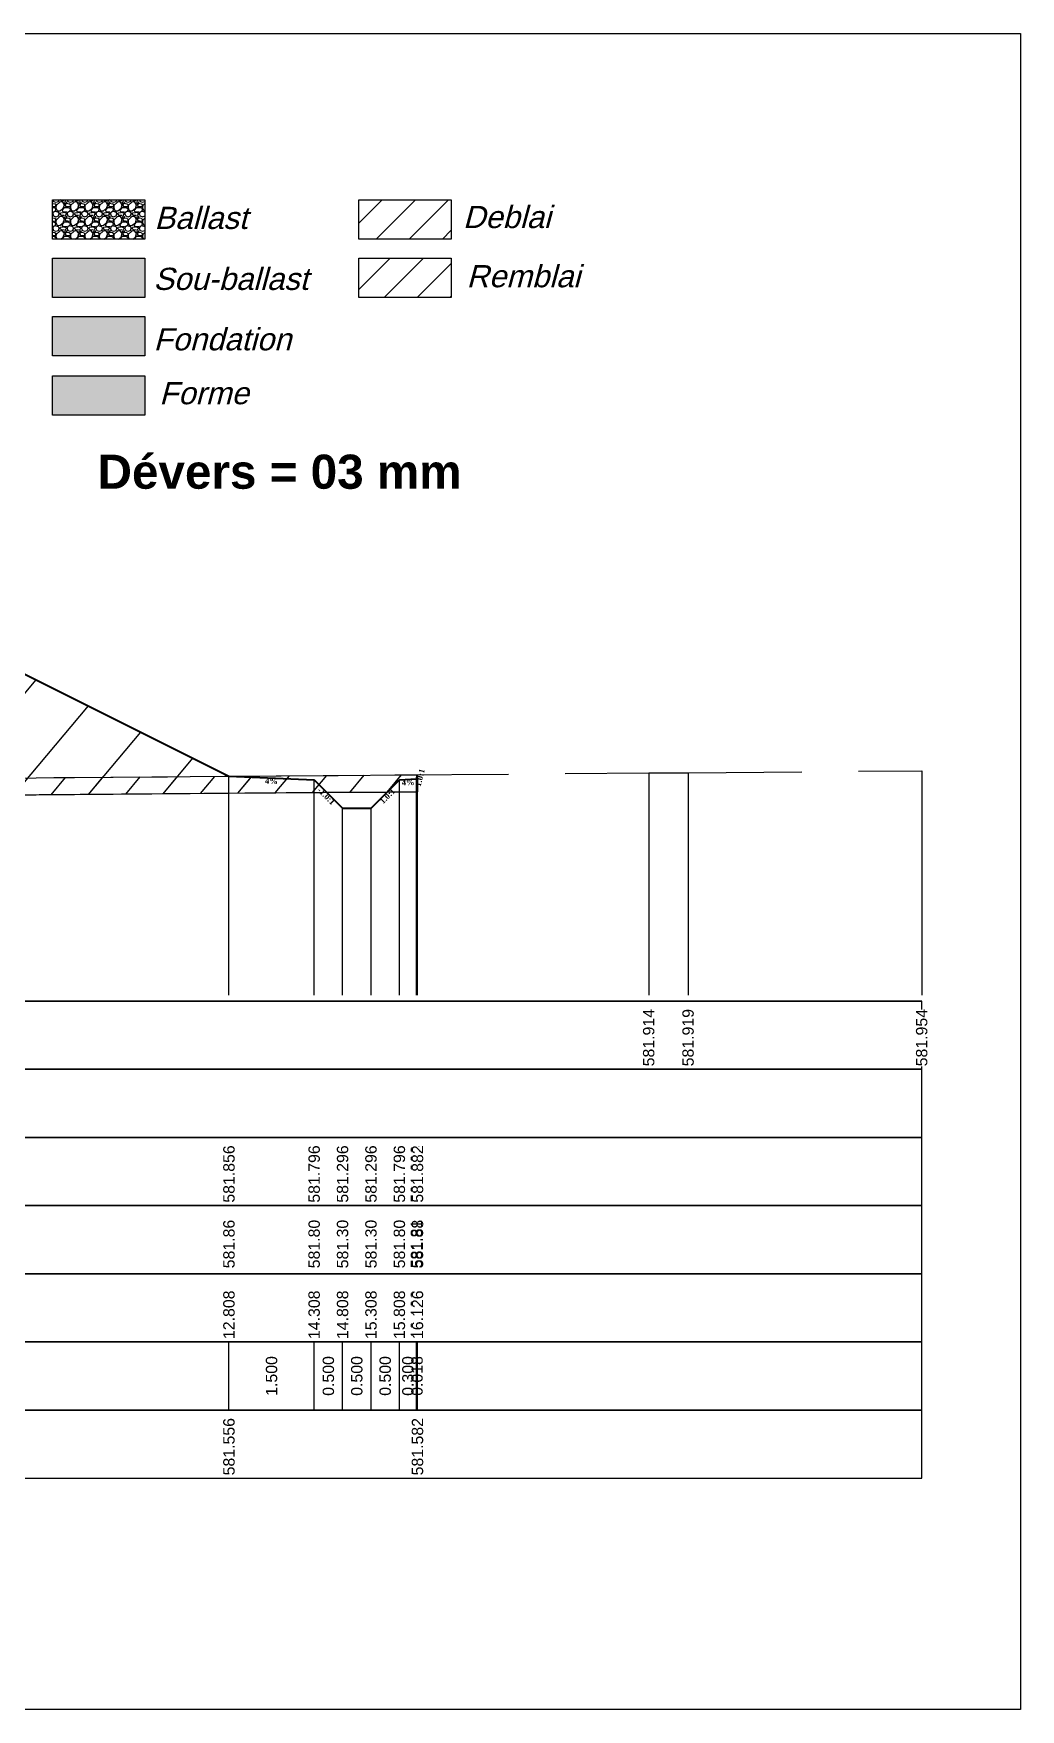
# Model space of a CAD drawing. Header units: millimetres. Extents: x 2762 to 3076, y 916 to 3305.
# Drawn here: x 2831.42 to 2848.79, y 928.21 to 957.71 of the extents above; entities that cross this region are included whole.
import ezdxf

# ---------------------------------------------------------------- set-up
doc = ezdxf.new("R2010")
doc.units = ezdxf.units.MM
doc.header["$LTSCALE"] = 2
doc.linetypes.add('CACHE', pattern=[9.525, 6.35, -3.175])
doc.linetypes.add('DASHED', pattern=[0.75, 0.5, -0.25])
for name, color, linetype in [('C-ANNO-TABL-TEXT', 150, 'Continuous'), ('C-ROAD-CORR', 5, 'Continuous'), ('C-ROAD-SCTN', 7, 'Continuous')]:
    doc.layers.add(name, color=color, linetype=linetype)
doc.styles.add('ARIAL', font='arial.ttf')
doc.styles.add('C3D_Etiquette', font='romans.shx')
doc.styles.add('C3D_Profil_Travers', font='romans.shx')
doc.styles.get("Standard").update_dxf_attribs({"font": 'arial.ttf'})

msp = doc.modelspace()

# ---------------------------------------------------------------- hatches: boundary and pattern name
h = msp.add_hatch(color=11)
h.dxf.hatch_style = 1
h.paths.add_polyline_path([(2833.381, 953.759), (2831.755, 953.759), (2831.755, 953.067), (2833.381, 953.067)])
h = msp.add_hatch(color=30)
h.dxf.hatch_style = 1
h.paths.add_polyline_path([(2833.381, 952.732), (2831.755, 952.732), (2831.755, 952.04), (2833.381, 952.04)])
h = msp.add_hatch(color=83)
h.dxf.hatch_style = 1
h.paths.add_polyline_path([(2833.381, 951.686), (2831.755, 951.686), (2831.755, 950.994), (2833.381, 950.994)])
at = {"linetype": 'Continuous', "lineweight": -3}
h = msp.add_hatch(dxfattribs=at)
h.set_pattern_fill('_U', color=3, angle=50, style=0, pattern_type=0)
h.set_pattern_definition([(50, (2837.6441, 944.3617), (-0.766044, 0.642788), [])])
h.paths.add_polyline_path([(2837.644, 944.362), (2837.862, 944.58), (2838.162, 944.592), (2838.181, 944.666), (2838.181, 944.366)])
h.paths.add_polyline_path([(2806.207, 944.162), (2806.456, 944.41), (2807.956, 944.47), (2816.158, 948.572), (2824.155, 948.891), (2826.551, 948.796), (2834.862, 944.64), (2836.362, 944.58), (2836.589, 944.354), (2825.781, 944.269), (2822.072, 944.24), (2822.055, 944.24), (2821.914, 944.239), (2821.903, 944.239), (2812.165, 944.191)])
h.paths.add_polyline_path([(2804.648, 944.154), (2804.648, 944.454), (2804.656, 944.422), (2804.956, 944.41), (2805.209, 944.157)])
h = msp.add_hatch(dxfattribs=at)
h.set_pattern_fill('_U', color=150, scale=0.5, angle=50, style=0, pattern_type=0)
h.set_pattern_definition([(50, (2837.64407, 944.36175), (-0.383022, 0.321394), [])])
h.paths.add_polyline_path([(2837.644, 944.362), (2837.862, 944.58), (2838.162, 944.592), (2838.181, 944.666), (2838.181, 944.366)])
h.paths.add_polyline_path([(2834.862, 944.64), (2838.181, 944.666), (2838.162, 944.592), (2837.862, 944.58), (2837.644, 944.362), (2836.589, 944.354), (2836.362, 944.58)])
h.paths.add_polyline_path([(2806.207, 944.162), (2806.456, 944.41), (2807.956, 944.47), (2812.165, 944.491), (2821.903, 944.539), (2822.055, 944.54), (2822.072, 944.54), (2825.781, 944.569), (2834.862, 944.64), (2836.362, 944.58), (2836.589, 944.354), (2825.781, 944.269), (2822.072, 944.24), (2822.055, 944.24), (2821.914, 944.239), (2821.903, 944.239), (2812.165, 944.191)])
h.paths.add_polyline_path([(2804.648, 944.454), (2807.956, 944.47), (2806.456, 944.41), (2806.207, 944.162), (2805.209, 944.157), (2804.956, 944.41), (2804.656, 944.422)])
h.paths.add_polyline_path([(2804.648, 944.154), (2804.648, 944.454), (2804.656, 944.422), (2804.956, 944.41), (2805.209, 944.157)])

# ---------------------------------------------------------------- linework, layer by layer
for p, q in [((2831.755, 954.787), (2833.381, 954.787)), ((2831.755, 954.095), (2831.755, 954.787)), ((2833.381, 954.787), (2833.381, 954.095)), ((2837.148, 954.787), (2838.774, 954.787)), ((2837.148, 954.095), (2837.148, 954.787)), ((2838.774, 954.787), (2838.774, 954.095)), ((2833.381, 954.095), (2831.755, 954.095)), ((2838.774, 954.095), (2837.148, 954.095)), ((2831.755, 953.759), (2833.381, 953.759)), ((2831.755, 953.067), (2831.755, 953.759)), ((2833.381, 953.759), (2833.381, 953.067)), ((2837.148, 953.759), (2838.774, 953.759)), ((2837.148, 953.067), (2837.148, 953.759)), ((2838.774, 953.759), (2838.774, 953.067)), ((2833.381, 953.067), (2831.755, 953.067)), ((2838.774, 953.067), (2837.148, 953.067)), ((2831.755, 952.732), (2833.381, 952.732)), ((2831.755, 952.04), (2831.755, 952.732)), ((2833.381, 952.732), (2833.381, 952.04)), ((2833.381, 952.04), (2831.755, 952.04)), ((2831.755, 951.686), (2833.381, 951.686)), ((2831.755, 950.994), (2831.755, 951.686)), ((2833.381, 951.686), (2833.381, 950.994)), ((2833.381, 950.994), (2831.755, 950.994))]:
    msp.add_line(p, q)
at = {"linetype": 'Continuous'}
for p, q in [((2831.758, 954.741), (2831.755, 954.742)), ((2831.755, 954.738), (2831.758, 954.74)), ((2831.795, 954.712), (2831.755, 954.718)), ((2831.755, 954.673), (2831.805, 954.666)), ((2831.755, 954.652), (2831.781, 954.652)), ((2831.761, 954.787), (2831.774, 954.756)), ((2831.773, 954.756), (2831.816, 954.743)), ((2831.78, 954.654), (2831.814, 954.631)), ((2831.818, 954.696), (2831.797, 954.714)), ((2831.804, 954.657), (2831.817, 954.68)), ((2831.814, 954.629), (2831.804, 954.593)), ((2831.816, 954.743), (2831.86, 954.756)), ((2831.819, 954.697), (2831.817, 954.644)), ((2831.817, 954.68), (2831.817, 954.695)), ((2831.817, 954.644), (2831.837, 954.596)), ((2831.884, 954.744), (2831.825, 954.69)), ((2831.86, 954.756), (2831.871, 954.787)), ((2831.937, 954.743), (2831.876, 954.749)), ((2831.89, 954.593), (2831.946, 954.637)), ((2831.917, 954.761), (2831.893, 954.787)), ((2831.96, 954.767), (2831.902, 954.762)), ((2831.924, 954.601), (2831.969, 954.652)), ((2831.964, 954.699), (2831.936, 954.745)), ((2831.946, 954.636), (2831.966, 954.7)), ((2831.963, 954.743), (2831.973, 954.718)), ((2831.982, 954.751), (2831.964, 954.744)), ((2831.969, 954.652), (2832.035, 954.652)), ((2831.974, 954.718), (2832.012, 954.74)), ((2831.999, 954.72), (2831.974, 954.695)), ((2831.974, 954.695), (2831.994, 954.664)), ((2831.994, 954.787), (2831.976, 954.767)), ((2832.012, 954.741), (2831.981, 954.751)), ((2831.995, 954.674), (2832.059, 954.666)), ((2832.049, 954.712), (2831.999, 954.719)), ((2832.015, 954.787), (2832.028, 954.756)), ((2832.027, 954.756), (2832.07, 954.743)), ((2832.034, 954.654), (2832.068, 954.631)), ((2832.072, 954.696), (2832.051, 954.714)), ((2832.058, 954.657), (2832.071, 954.68)), ((2832.068, 954.629), (2832.058, 954.593)), ((2832.07, 954.743), (2832.114, 954.756)), ((2832.073, 954.697), (2832.071, 954.644)), ((2832.071, 954.68), (2832.071, 954.695)), ((2832.071, 954.644), (2832.091, 954.596)), ((2832.138, 954.744), (2832.079, 954.69)), ((2832.114, 954.756), (2832.125, 954.787)), ((2832.191, 954.743), (2832.13, 954.749)), ((2832.144, 954.593), (2832.2, 954.637)), ((2832.171, 954.761), (2832.147, 954.787)), ((2832.214, 954.767), (2832.156, 954.762)), ((2832.178, 954.601), (2832.223, 954.652)), ((2832.218, 954.699), (2832.19, 954.745)), ((2832.2, 954.636), (2832.22, 954.7)), ((2832.217, 954.743), (2832.227, 954.718)), ((2832.236, 954.751), (2832.218, 954.744)), ((2832.223, 954.652), (2832.289, 954.652)), ((2832.228, 954.718), (2832.266, 954.74)), ((2832.253, 954.72), (2832.228, 954.695)), ((2832.228, 954.695), (2832.248, 954.664)), ((2832.248, 954.787), (2832.23, 954.767)), ((2832.266, 954.741), (2832.235, 954.751)), ((2832.249, 954.674), (2832.313, 954.666)), ((2832.303, 954.712), (2832.253, 954.719)), ((2832.269, 954.787), (2832.282, 954.756)), ((2832.281, 954.756), (2832.324, 954.743)), ((2832.288, 954.654), (2832.322, 954.631)), ((2832.326, 954.696), (2832.305, 954.714)), ((2832.312, 954.657), (2832.325, 954.68)), ((2832.322, 954.629), (2832.312, 954.593)), ((2832.324, 954.743), (2832.368, 954.756)), ((2832.327, 954.697), (2832.325, 954.644)), ((2832.325, 954.68), (2832.325, 954.695)), ((2832.325, 954.644), (2832.345, 954.596)), ((2832.392, 954.744), (2832.333, 954.69)), ((2832.368, 954.756), (2832.379, 954.787)), ((2832.445, 954.743), (2832.384, 954.749)), ((2832.398, 954.593), (2832.454, 954.637)), ((2832.425, 954.761), (2832.401, 954.787)), ((2832.468, 954.767), (2832.41, 954.762)), ((2832.432, 954.601), (2832.477, 954.652)), ((2832.472, 954.699), (2832.444, 954.745)), ((2832.454, 954.636), (2832.474, 954.7)), ((2832.471, 954.743), (2832.481, 954.718)), ((2832.49, 954.751), (2832.472, 954.744)), ((2832.477, 954.652), (2832.543, 954.652)), ((2832.482, 954.718), (2832.52, 954.74)), ((2832.507, 954.72), (2832.482, 954.695)), ((2832.482, 954.695), (2832.502, 954.664)), ((2832.502, 954.787), (2832.484, 954.767)), ((2832.52, 954.741), (2832.489, 954.751)), ((2832.503, 954.674), (2832.567, 954.666)), ((2832.557, 954.712), (2832.507, 954.719)), ((2832.523, 954.787), (2832.536, 954.756)), ((2832.535, 954.756), (2832.578, 954.743)), ((2832.542, 954.654), (2832.576, 954.631)), ((2832.58, 954.696), (2832.559, 954.714)), ((2832.566, 954.657), (2832.579, 954.68)), ((2832.576, 954.629), (2832.566, 954.593)), ((2832.578, 954.743), (2832.622, 954.756)), ((2832.581, 954.697), (2832.579, 954.644)), ((2832.579, 954.68), (2832.579, 954.695)), ((2832.579, 954.644), (2832.599, 954.596)), ((2832.646, 954.744), (2832.587, 954.69)), ((2832.622, 954.756), (2832.633, 954.787)), ((2832.699, 954.743), (2832.638, 954.749)), ((2832.652, 954.593), (2832.708, 954.637)), ((2832.679, 954.761), (2832.655, 954.787)), ((2832.722, 954.767), (2832.664, 954.762)), ((2832.686, 954.601), (2832.731, 954.652)), ((2832.726, 954.699), (2832.698, 954.745)), ((2832.708, 954.636), (2832.728, 954.7)), ((2832.725, 954.743), (2832.735, 954.718)), ((2832.744, 954.751), (2832.726, 954.744)), ((2832.731, 954.652), (2832.797, 954.652)), ((2832.736, 954.718), (2832.774, 954.74)), ((2832.761, 954.72), (2832.736, 954.695)), ((2832.736, 954.695), (2832.756, 954.664)), ((2832.756, 954.787), (2832.738, 954.767)), ((2832.774, 954.741), (2832.743, 954.751)), ((2832.757, 954.674), (2832.821, 954.666)), ((2832.811, 954.712), (2832.761, 954.719)), ((2832.777, 954.787), (2832.79, 954.756)), ((2832.789, 954.756), (2832.832, 954.743)), ((2832.796, 954.654), (2832.83, 954.631)), ((2832.834, 954.696), (2832.813, 954.714)), ((2832.82, 954.657), (2832.833, 954.68)), ((2832.83, 954.629), (2832.82, 954.593)), ((2832.832, 954.743), (2832.876, 954.756)), ((2832.835, 954.697), (2832.833, 954.644)), ((2832.833, 954.68), (2832.833, 954.695)), ((2832.833, 954.644), (2832.853, 954.596)), ((2832.9, 954.744), (2832.841, 954.69)), ((2832.876, 954.756), (2832.887, 954.787)), ((2832.953, 954.743), (2832.892, 954.749)), ((2832.906, 954.593), (2832.962, 954.637)), ((2832.933, 954.761), (2832.909, 954.787)), ((2832.976, 954.767), (2832.918, 954.762)), ((2832.94, 954.601), (2832.985, 954.652)), ((2832.98, 954.699), (2832.952, 954.745)), ((2832.962, 954.636), (2832.982, 954.7)), ((2832.979, 954.743), (2832.989, 954.718)), ((2832.998, 954.751), (2832.98, 954.744)), ((2832.985, 954.652), (2833.051, 954.652)), ((2832.99, 954.718), (2833.028, 954.74)), ((2833.015, 954.72), (2832.99, 954.695)), ((2832.99, 954.695), (2833.01, 954.664)), ((2833.01, 954.787), (2832.992, 954.767)), ((2833.028, 954.741), (2832.997, 954.751)), ((2833.011, 954.674), (2833.075, 954.666)), ((2833.065, 954.712), (2833.015, 954.719)), ((2833.031, 954.787), (2833.044, 954.756)), ((2833.043, 954.756), (2833.086, 954.743)), ((2833.05, 954.654), (2833.084, 954.631)), ((2833.088, 954.696), (2833.067, 954.714)), ((2833.074, 954.657), (2833.087, 954.68)), ((2833.084, 954.629), (2833.074, 954.593)), ((2833.086, 954.743), (2833.13, 954.756)), ((2833.089, 954.697), (2833.087, 954.644)), ((2833.087, 954.68), (2833.087, 954.695)), ((2833.087, 954.644), (2833.107, 954.596)), ((2833.154, 954.744), (2833.095, 954.69)), ((2833.13, 954.756), (2833.141, 954.787)), ((2833.207, 954.743), (2833.146, 954.749)), ((2833.16, 954.593), (2833.216, 954.637)), ((2833.187, 954.761), (2833.163, 954.787)), ((2833.23, 954.767), (2833.172, 954.762)), ((2833.194, 954.601), (2833.239, 954.652)), ((2833.234, 954.699), (2833.206, 954.745)), ((2833.216, 954.636), (2833.236, 954.7)), ((2833.233, 954.743), (2833.243, 954.718)), ((2833.252, 954.751), (2833.234, 954.744)), ((2833.239, 954.652), (2833.305, 954.652)), ((2833.244, 954.718), (2833.282, 954.74)), ((2833.269, 954.72), (2833.244, 954.695)), ((2833.244, 954.695), (2833.264, 954.664)), ((2833.264, 954.787), (2833.246, 954.767)), ((2833.282, 954.741), (2833.251, 954.751)), ((2833.265, 954.674), (2833.329, 954.666)), ((2833.319, 954.712), (2833.269, 954.719)), ((2833.285, 954.787), (2833.298, 954.756)), ((2833.297, 954.756), (2833.34, 954.743)), ((2833.304, 954.654), (2833.338, 954.631)), ((2833.342, 954.696), (2833.321, 954.714)), ((2833.328, 954.657), (2833.341, 954.68)), ((2833.338, 954.629), (2833.328, 954.593)), ((2833.34, 954.743), (2833.381, 954.756)), ((2833.343, 954.697), (2833.341, 954.644)), ((2833.341, 954.68), (2833.341, 954.695)), ((2833.341, 954.644), (2833.361, 954.596)), ((2833.381, 954.72), (2833.349, 954.69)), ((2831.807, 954.587), (2831.755, 954.56)), ((2831.758, 954.487), (2831.755, 954.488)), ((2831.755, 954.484), (2831.758, 954.486)), ((2831.795, 954.458), (2831.755, 954.464)), ((2831.755, 954.419), (2831.805, 954.412)), ((2831.755, 954.398), (2831.781, 954.398)), ((2831.807, 954.333), (2831.755, 954.306)), ((2831.759, 954.537), (2831.774, 954.502)), ((2831.76, 954.537), (2831.776, 954.573)), ((2831.773, 954.502), (2831.816, 954.489)), ((2831.776, 954.574), (2831.817, 954.586)), ((2831.776, 954.32), (2831.817, 954.332)), ((2831.78, 954.4), (2831.814, 954.377)), ((2831.818, 954.442), (2831.797, 954.46)), ((2831.804, 954.403), (2831.817, 954.426)), ((2831.814, 954.375), (2831.804, 954.339)), ((2831.816, 954.585), (2831.857, 954.569)), ((2831.816, 954.489), (2831.86, 954.502)), ((2831.816, 954.331), (2831.857, 954.315)), ((2831.819, 954.443), (2831.817, 954.39)), ((2831.817, 954.426), (2831.817, 954.441)), ((2831.817, 954.39), (2831.837, 954.342)), ((2831.884, 954.49), (2831.825, 954.436)), ((2831.837, 954.593), (2831.89, 954.591)), ((2831.837, 954.339), (2831.89, 954.337)), ((2831.856, 954.571), (2831.871, 954.538)), ((2831.86, 954.502), (2831.873, 954.537)), ((2831.937, 954.489), (2831.876, 954.495)), ((2831.917, 954.507), (2831.889, 954.537)), ((2831.89, 954.537), (2831.898, 954.558)), ((2831.89, 954.339), (2831.946, 954.383)), ((2831.946, 954.557), (2831.898, 954.552)), ((2831.96, 954.513), (2831.902, 954.508)), ((2831.924, 954.347), (2831.969, 954.398)), ((2831.943, 954.571), (2831.925, 954.602)), ((2831.943, 954.317), (2831.925, 954.348)), ((2831.964, 954.445), (2831.936, 954.491)), ((2832.005, 954.567), (2831.941, 954.572)), ((2831.997, 954.55), (2831.946, 954.563)), ((2831.946, 954.382), (2831.966, 954.446)), ((2831.963, 954.489), (2831.973, 954.464)), ((2831.982, 954.497), (2831.964, 954.49)), ((2831.969, 954.398), (2832.035, 954.398)), ((2831.974, 954.464), (2832.012, 954.486)), ((2831.999, 954.466), (2831.974, 954.441)), ((2831.974, 954.441), (2831.994, 954.41)), ((2831.999, 954.538), (2831.976, 954.513)), ((2832.012, 954.487), (2831.981, 954.497)), ((2831.995, 954.42), (2832.059, 954.412)), ((2831.999, 954.537), (2831.997, 954.55)), ((2832.049, 954.458), (2831.999, 954.465)), ((2832.061, 954.587), (2832.008, 954.559)), ((2832.061, 954.333), (2832.008, 954.305)), ((2832.013, 954.537), (2832.028, 954.502)), ((2832.014, 954.537), (2832.03, 954.573)), ((2832.027, 954.502), (2832.07, 954.489)), ((2832.03, 954.574), (2832.071, 954.586)), ((2832.03, 954.32), (2832.071, 954.332)), ((2832.034, 954.4), (2832.068, 954.377)), ((2832.072, 954.442), (2832.051, 954.46)), ((2832.058, 954.403), (2832.071, 954.426)), ((2832.068, 954.375), (2832.058, 954.339)), ((2832.07, 954.585), (2832.111, 954.569)), ((2832.07, 954.489), (2832.114, 954.502)), ((2832.07, 954.331), (2832.111, 954.315)), ((2832.073, 954.443), (2832.071, 954.39)), ((2832.071, 954.426), (2832.071, 954.441)), ((2832.071, 954.39), (2832.091, 954.342)), ((2832.138, 954.49), (2832.079, 954.436)), ((2832.091, 954.593), (2832.144, 954.591)), ((2832.091, 954.339), (2832.144, 954.337)), ((2832.11, 954.571), (2832.125, 954.538)), ((2832.114, 954.502), (2832.127, 954.537)), ((2832.191, 954.489), (2832.13, 954.495)), ((2832.171, 954.507), (2832.143, 954.537)), ((2832.144, 954.537), (2832.152, 954.558)), ((2832.144, 954.339), (2832.2, 954.383)), ((2832.2, 954.557), (2832.152, 954.552)), ((2832.214, 954.513), (2832.156, 954.508)), ((2832.178, 954.347), (2832.223, 954.398)), ((2832.197, 954.571), (2832.179, 954.602)), ((2832.197, 954.317), (2832.179, 954.348)), ((2832.218, 954.445), (2832.19, 954.491)), ((2832.259, 954.567), (2832.195, 954.572)), ((2832.251, 954.55), (2832.2, 954.563)), ((2832.2, 954.382), (2832.22, 954.446)), ((2832.217, 954.489), (2832.227, 954.464)), ((2832.236, 954.497), (2832.218, 954.49)), ((2832.223, 954.398), (2832.289, 954.398)), ((2832.228, 954.464), (2832.266, 954.486)), ((2832.253, 954.466), (2832.228, 954.441)), ((2832.228, 954.441), (2832.248, 954.41)), ((2832.253, 954.538), (2832.23, 954.513)), ((2832.266, 954.487), (2832.235, 954.497)), ((2832.249, 954.42), (2832.313, 954.412)), ((2832.253, 954.537), (2832.251, 954.55)), ((2832.303, 954.458), (2832.253, 954.465)), ((2832.315, 954.587), (2832.262, 954.559)), ((2832.315, 954.333), (2832.262, 954.305)), ((2832.267, 954.537), (2832.282, 954.502)), ((2832.268, 954.537), (2832.284, 954.573)), ((2832.281, 954.502), (2832.324, 954.489)), ((2832.284, 954.574), (2832.325, 954.586)), ((2832.284, 954.32), (2832.325, 954.332)), ((2832.288, 954.4), (2832.322, 954.377)), ((2832.326, 954.442), (2832.305, 954.46)), ((2832.312, 954.403), (2832.325, 954.426)), ((2832.322, 954.375), (2832.312, 954.339)), ((2832.324, 954.585), (2832.365, 954.569)), ((2832.324, 954.489), (2832.368, 954.502)), ((2832.324, 954.331), (2832.365, 954.315)), ((2832.327, 954.443), (2832.325, 954.39)), ((2832.325, 954.426), (2832.325, 954.441)), ((2832.325, 954.39), (2832.345, 954.342)), ((2832.392, 954.49), (2832.333, 954.436)), ((2832.345, 954.593), (2832.398, 954.591)), ((2832.345, 954.339), (2832.398, 954.337)), ((2832.364, 954.571), (2832.379, 954.538)), ((2832.368, 954.502), (2832.381, 954.537)), ((2832.445, 954.489), (2832.384, 954.495)), ((2832.425, 954.507), (2832.397, 954.537)), ((2832.398, 954.537), (2832.406, 954.558)), ((2832.398, 954.339), (2832.454, 954.383)), ((2832.454, 954.557), (2832.406, 954.552)), ((2832.468, 954.513), (2832.41, 954.508)), ((2832.432, 954.347), (2832.477, 954.398)), ((2832.451, 954.571), (2832.433, 954.602)), ((2832.451, 954.317), (2832.433, 954.348)), ((2832.472, 954.445), (2832.444, 954.491)), ((2832.513, 954.567), (2832.449, 954.572)), ((2832.505, 954.55), (2832.454, 954.563)), ((2832.454, 954.382), (2832.474, 954.446)), ((2832.471, 954.489), (2832.481, 954.464)), ((2832.49, 954.497), (2832.472, 954.49)), ((2832.477, 954.398), (2832.543, 954.398)), ((2832.482, 954.464), (2832.52, 954.486)), ((2832.507, 954.466), (2832.482, 954.441)), ((2832.482, 954.441), (2832.502, 954.41)), ((2832.507, 954.538), (2832.484, 954.513)), ((2832.52, 954.487), (2832.489, 954.497)), ((2832.503, 954.42), (2832.567, 954.412)), ((2832.507, 954.537), (2832.505, 954.55)), ((2832.557, 954.458), (2832.507, 954.465)), ((2832.569, 954.587), (2832.516, 954.559)), ((2832.569, 954.333), (2832.516, 954.305)), ((2832.521, 954.537), (2832.536, 954.502)), ((2832.522, 954.537), (2832.538, 954.573)), ((2832.535, 954.502), (2832.578, 954.489)), ((2832.538, 954.574), (2832.579, 954.586)), ((2832.538, 954.32), (2832.579, 954.332)), ((2832.542, 954.4), (2832.576, 954.377)), ((2832.58, 954.442), (2832.559, 954.46)), ((2832.566, 954.403), (2832.579, 954.426)), ((2832.576, 954.375), (2832.566, 954.339)), ((2832.578, 954.585), (2832.619, 954.569)), ((2832.578, 954.489), (2832.622, 954.502)), ((2832.578, 954.331), (2832.619, 954.315)), ((2832.581, 954.443), (2832.579, 954.39)), ((2832.579, 954.426), (2832.579, 954.441)), ((2832.579, 954.39), (2832.599, 954.342)), ((2832.646, 954.49), (2832.587, 954.436)), ((2832.599, 954.593), (2832.652, 954.591)), ((2832.599, 954.339), (2832.652, 954.337)), ((2832.618, 954.571), (2832.633, 954.538)), ((2832.622, 954.502), (2832.635, 954.537)), ((2832.699, 954.489), (2832.638, 954.495)), ((2832.679, 954.507), (2832.651, 954.537)), ((2832.652, 954.537), (2832.66, 954.558)), ((2832.652, 954.339), (2832.708, 954.383)), ((2832.708, 954.557), (2832.66, 954.552)), ((2832.722, 954.513), (2832.664, 954.508)), ((2832.686, 954.347), (2832.731, 954.398)), ((2832.705, 954.571), (2832.687, 954.602)), ((2832.705, 954.317), (2832.687, 954.348)), ((2832.726, 954.445), (2832.698, 954.491)), ((2832.767, 954.567), (2832.703, 954.572)), ((2832.759, 954.55), (2832.708, 954.563)), ((2832.708, 954.382), (2832.728, 954.446)), ((2832.725, 954.489), (2832.735, 954.464)), ((2832.744, 954.497), (2832.726, 954.49)), ((2832.731, 954.398), (2832.797, 954.398)), ((2832.736, 954.464), (2832.774, 954.486)), ((2832.761, 954.466), (2832.736, 954.441)), ((2832.736, 954.441), (2832.756, 954.41)), ((2832.761, 954.538), (2832.738, 954.513)), ((2832.774, 954.487), (2832.743, 954.497)), ((2832.757, 954.42), (2832.821, 954.412)), ((2832.761, 954.537), (2832.759, 954.55)), ((2832.811, 954.458), (2832.761, 954.465)), ((2832.823, 954.587), (2832.77, 954.559)), ((2832.823, 954.333), (2832.77, 954.305)), ((2832.775, 954.537), (2832.79, 954.502)), ((2832.776, 954.537), (2832.792, 954.573)), ((2832.789, 954.502), (2832.832, 954.489)), ((2832.792, 954.574), (2832.833, 954.586)), ((2832.792, 954.32), (2832.833, 954.332)), ((2832.796, 954.4), (2832.83, 954.377)), ((2832.834, 954.442), (2832.813, 954.46)), ((2832.82, 954.403), (2832.833, 954.426)), ((2832.83, 954.375), (2832.82, 954.339)), ((2832.832, 954.585), (2832.873, 954.569)), ((2832.832, 954.489), (2832.876, 954.502)), ((2832.832, 954.331), (2832.873, 954.315)), ((2832.835, 954.443), (2832.833, 954.39)), ((2832.833, 954.426), (2832.833, 954.441)), ((2832.833, 954.39), (2832.853, 954.342)), ((2832.9, 954.49), (2832.841, 954.436)), ((2832.853, 954.593), (2832.906, 954.591)), ((2832.853, 954.339), (2832.906, 954.337)), ((2832.872, 954.571), (2832.887, 954.538)), ((2832.876, 954.502), (2832.889, 954.537)), ((2832.953, 954.489), (2832.892, 954.495)), ((2832.933, 954.507), (2832.905, 954.537)), ((2832.906, 954.537), (2832.914, 954.558)), ((2832.906, 954.339), (2832.962, 954.383)), ((2832.962, 954.557), (2832.914, 954.552)), ((2832.976, 954.513), (2832.918, 954.508)), ((2832.94, 954.347), (2832.985, 954.398)), ((2832.959, 954.571), (2832.941, 954.602)), ((2832.959, 954.317), (2832.941, 954.348)), ((2832.98, 954.445), (2832.952, 954.491)), ((2833.021, 954.567), (2832.957, 954.572)), ((2833.013, 954.55), (2832.962, 954.563)), ((2832.962, 954.382), (2832.982, 954.446)), ((2832.979, 954.489), (2832.989, 954.464)), ((2832.998, 954.497), (2832.98, 954.49)), ((2832.985, 954.398), (2833.051, 954.398)), ((2832.99, 954.464), (2833.028, 954.486)), ((2833.015, 954.466), (2832.99, 954.441)), ((2832.99, 954.441), (2833.01, 954.41)), ((2833.015, 954.538), (2832.992, 954.513)), ((2833.028, 954.487), (2832.997, 954.497)), ((2833.011, 954.42), (2833.075, 954.412)), ((2833.015, 954.537), (2833.013, 954.55)), ((2833.065, 954.458), (2833.015, 954.465)), ((2833.077, 954.587), (2833.024, 954.559)), ((2833.077, 954.333), (2833.024, 954.305)), ((2833.029, 954.537), (2833.044, 954.502)), ((2833.03, 954.537), (2833.046, 954.573)), ((2833.043, 954.502), (2833.086, 954.489)), ((2833.046, 954.574), (2833.087, 954.586)), ((2833.046, 954.32), (2833.087, 954.332)), ((2833.05, 954.4), (2833.084, 954.377)), ((2833.088, 954.442), (2833.067, 954.46)), ((2833.074, 954.403), (2833.087, 954.426)), ((2833.084, 954.375), (2833.074, 954.339)), ((2833.086, 954.585), (2833.127, 954.569)), ((2833.086, 954.489), (2833.13, 954.502)), ((2833.086, 954.331), (2833.127, 954.315)), ((2833.089, 954.443), (2833.087, 954.39)), ((2833.087, 954.426), (2833.087, 954.441)), ((2833.087, 954.39), (2833.107, 954.342)), ((2833.154, 954.49), (2833.095, 954.436)), ((2833.107, 954.593), (2833.16, 954.591)), ((2833.107, 954.339), (2833.16, 954.337)), ((2833.126, 954.571), (2833.141, 954.538)), ((2833.13, 954.502), (2833.143, 954.537)), ((2833.207, 954.489), (2833.146, 954.495)), ((2833.187, 954.507), (2833.159, 954.537)), ((2833.16, 954.537), (2833.168, 954.558)), ((2833.16, 954.339), (2833.216, 954.383)), ((2833.216, 954.557), (2833.168, 954.552)), ((2833.23, 954.513), (2833.172, 954.508)), ((2833.194, 954.347), (2833.239, 954.398)), ((2833.213, 954.571), (2833.195, 954.602)), ((2833.213, 954.317), (2833.195, 954.348)), ((2833.234, 954.445), (2833.206, 954.491)), ((2833.275, 954.567), (2833.211, 954.572)), ((2833.267, 954.55), (2833.216, 954.563)), ((2833.216, 954.382), (2833.236, 954.446)), ((2833.233, 954.489), (2833.243, 954.464)), ((2833.252, 954.497), (2833.234, 954.49)), ((2833.239, 954.398), (2833.305, 954.398)), ((2833.244, 954.464), (2833.282, 954.486)), ((2833.269, 954.466), (2833.244, 954.441)), ((2833.244, 954.441), (2833.264, 954.41)), ((2833.269, 954.538), (2833.246, 954.513)), ((2833.282, 954.487), (2833.251, 954.497)), ((2833.265, 954.42), (2833.329, 954.412)), ((2833.269, 954.537), (2833.267, 954.55)), ((2833.319, 954.458), (2833.269, 954.465)), ((2833.331, 954.587), (2833.278, 954.559)), ((2833.331, 954.333), (2833.278, 954.305)), ((2833.283, 954.537), (2833.298, 954.502)), ((2833.284, 954.537), (2833.3, 954.573)), ((2833.297, 954.502), (2833.34, 954.489)), ((2833.3, 954.574), (2833.341, 954.586)), ((2833.3, 954.32), (2833.341, 954.332)), ((2833.304, 954.4), (2833.338, 954.377)), ((2833.342, 954.442), (2833.321, 954.46)), ((2833.328, 954.403), (2833.341, 954.426)), ((2833.338, 954.375), (2833.328, 954.339)), ((2833.34, 954.585), (2833.381, 954.569)), ((2833.34, 954.489), (2833.381, 954.502)), ((2833.34, 954.331), (2833.381, 954.315)), ((2833.343, 954.443), (2833.341, 954.39)), ((2833.341, 954.426), (2833.341, 954.441)), ((2833.341, 954.39), (2833.361, 954.342)), ((2833.381, 954.466), (2833.349, 954.436)), ((2833.361, 954.593), (2833.381, 954.592)), ((2833.361, 954.339), (2833.381, 954.338)), ((2833.38, 954.571), (2833.381, 954.568)), ((2831.758, 954.233), (2831.755, 954.234)), ((2831.755, 954.23), (2831.758, 954.232)), ((2831.795, 954.204), (2831.755, 954.21)), ((2831.755, 954.165), (2831.805, 954.158)), ((2831.755, 954.144), (2831.781, 954.144)), ((2831.759, 954.283), (2831.774, 954.248)), ((2831.76, 954.283), (2831.776, 954.319)), ((2831.773, 954.248), (2831.816, 954.235)), ((2831.78, 954.146), (2831.814, 954.123)), ((2831.818, 954.188), (2831.797, 954.206)), ((2831.804, 954.149), (2831.817, 954.172)), ((2831.814, 954.121), (2831.806, 954.095)), ((2831.816, 954.235), (2831.86, 954.248)), ((2831.819, 954.189), (2831.817, 954.136)), ((2831.817, 954.172), (2831.817, 954.187)), ((2831.817, 954.136), (2831.835, 954.095)), ((2831.884, 954.236), (2831.825, 954.182)), ((2831.856, 954.317), (2831.871, 954.284)), ((2831.86, 954.248), (2831.873, 954.283)), ((2831.937, 954.235), (2831.876, 954.241)), ((2831.917, 954.253), (2831.889, 954.283)), ((2831.89, 954.283), (2831.898, 954.304)), ((2831.946, 954.303), (2831.898, 954.298)), ((2831.96, 954.259), (2831.902, 954.254)), ((2831.902, 954.095), (2831.946, 954.129)), ((2831.925, 954.095), (2831.969, 954.144)), ((2831.964, 954.191), (2831.936, 954.237)), ((2832.005, 954.313), (2831.941, 954.318)), ((2831.997, 954.296), (2831.946, 954.309)), ((2831.946, 954.128), (2831.966, 954.192)), ((2831.963, 954.235), (2831.973, 954.21)), ((2831.982, 954.243), (2831.964, 954.236)), ((2831.969, 954.144), (2832.035, 954.144)), ((2831.974, 954.21), (2832.012, 954.232)), ((2831.999, 954.212), (2831.974, 954.187)), ((2831.974, 954.187), (2831.994, 954.156)), ((2831.999, 954.284), (2831.976, 954.259)), ((2832.012, 954.233), (2831.981, 954.243)), ((2831.995, 954.166), (2832.059, 954.158)), ((2831.999, 954.283), (2831.997, 954.296)), ((2832.049, 954.204), (2831.999, 954.211)), ((2832.013, 954.283), (2832.028, 954.248)), ((2832.014, 954.283), (2832.03, 954.319)), ((2832.027, 954.248), (2832.07, 954.235)), ((2832.034, 954.146), (2832.068, 954.123)), ((2832.072, 954.188), (2832.051, 954.206)), ((2832.058, 954.149), (2832.071, 954.172)), ((2832.068, 954.121), (2832.06, 954.095)), ((2832.07, 954.235), (2832.114, 954.248)), ((2832.073, 954.189), (2832.071, 954.136)), ((2832.071, 954.172), (2832.071, 954.187)), ((2832.071, 954.136), (2832.089, 954.095)), ((2832.138, 954.236), (2832.079, 954.182)), ((2832.11, 954.317), (2832.125, 954.284)), ((2832.114, 954.248), (2832.127, 954.283)), ((2832.191, 954.235), (2832.13, 954.241)), ((2832.171, 954.253), (2832.143, 954.283)), ((2832.144, 954.283), (2832.152, 954.304)), ((2832.2, 954.303), (2832.152, 954.298)), ((2832.214, 954.259), (2832.156, 954.254)), ((2832.156, 954.095), (2832.2, 954.129)), ((2832.179, 954.095), (2832.223, 954.144)), ((2832.218, 954.191), (2832.19, 954.237)), ((2832.259, 954.313), (2832.195, 954.318)), ((2832.251, 954.296), (2832.2, 954.309)), ((2832.2, 954.128), (2832.22, 954.192)), ((2832.217, 954.235), (2832.227, 954.21)), ((2832.236, 954.243), (2832.218, 954.236)), ((2832.223, 954.144), (2832.289, 954.144)), ((2832.228, 954.21), (2832.266, 954.232)), ((2832.253, 954.212), (2832.228, 954.187)), ((2832.228, 954.187), (2832.248, 954.156)), ((2832.253, 954.284), (2832.23, 954.259)), ((2832.266, 954.233), (2832.235, 954.243)), ((2832.249, 954.166), (2832.313, 954.158)), ((2832.253, 954.283), (2832.251, 954.296)), ((2832.303, 954.204), (2832.253, 954.211)), ((2832.267, 954.283), (2832.282, 954.248)), ((2832.268, 954.283), (2832.284, 954.319)), ((2832.281, 954.248), (2832.324, 954.235)), ((2832.288, 954.146), (2832.322, 954.123)), ((2832.326, 954.188), (2832.305, 954.206)), ((2832.312, 954.149), (2832.325, 954.172)), ((2832.322, 954.121), (2832.314, 954.095)), ((2832.324, 954.235), (2832.368, 954.248)), ((2832.327, 954.189), (2832.325, 954.136)), ((2832.325, 954.172), (2832.325, 954.187)), ((2832.325, 954.136), (2832.343, 954.095)), ((2832.392, 954.236), (2832.333, 954.182)), ((2832.364, 954.317), (2832.379, 954.284)), ((2832.368, 954.248), (2832.381, 954.283)), ((2832.445, 954.235), (2832.384, 954.241)), ((2832.425, 954.253), (2832.397, 954.283)), ((2832.398, 954.283), (2832.406, 954.304)), ((2832.454, 954.303), (2832.406, 954.298)), ((2832.468, 954.259), (2832.41, 954.254)), ((2832.41, 954.095), (2832.454, 954.129)), ((2832.433, 954.095), (2832.477, 954.144)), ((2832.472, 954.191), (2832.444, 954.237)), ((2832.513, 954.313), (2832.449, 954.318)), ((2832.505, 954.296), (2832.454, 954.309)), ((2832.454, 954.128), (2832.474, 954.192)), ((2832.471, 954.235), (2832.481, 954.21)), ((2832.49, 954.243), (2832.472, 954.236)), ((2832.477, 954.144), (2832.543, 954.144)), ((2832.482, 954.21), (2832.52, 954.232)), ((2832.507, 954.212), (2832.482, 954.187)), ((2832.482, 954.187), (2832.502, 954.156)), ((2832.507, 954.284), (2832.484, 954.259)), ((2832.52, 954.233), (2832.489, 954.243)), ((2832.503, 954.166), (2832.567, 954.158)), ((2832.507, 954.283), (2832.505, 954.296)), ((2832.557, 954.204), (2832.507, 954.211)), ((2832.521, 954.283), (2832.536, 954.248)), ((2832.522, 954.283), (2832.538, 954.319)), ((2832.535, 954.248), (2832.578, 954.235)), ((2832.542, 954.146), (2832.576, 954.123)), ((2832.58, 954.188), (2832.559, 954.206)), ((2832.566, 954.149), (2832.579, 954.172)), ((2832.576, 954.121), (2832.568, 954.095)), ((2832.578, 954.235), (2832.622, 954.248)), ((2832.581, 954.189), (2832.579, 954.136)), ((2832.579, 954.172), (2832.579, 954.187)), ((2832.579, 954.136), (2832.597, 954.095)), ((2832.646, 954.236), (2832.587, 954.182)), ((2832.618, 954.317), (2832.633, 954.284)), ((2832.622, 954.248), (2832.635, 954.283)), ((2832.699, 954.235), (2832.638, 954.241)), ((2832.679, 954.253), (2832.651, 954.283)), ((2832.652, 954.283), (2832.66, 954.304)), ((2832.708, 954.303), (2832.66, 954.298)), ((2832.722, 954.259), (2832.664, 954.254)), ((2832.664, 954.095), (2832.708, 954.129)), ((2832.687, 954.095), (2832.731, 954.144)), ((2832.726, 954.191), (2832.698, 954.237)), ((2832.767, 954.313), (2832.703, 954.318)), ((2832.759, 954.296), (2832.708, 954.309)), ((2832.708, 954.128), (2832.728, 954.192)), ((2832.725, 954.235), (2832.735, 954.21)), ((2832.744, 954.243), (2832.726, 954.236)), ((2832.731, 954.144), (2832.797, 954.144)), ((2832.736, 954.21), (2832.774, 954.232)), ((2832.761, 954.212), (2832.736, 954.187)), ((2832.736, 954.187), (2832.756, 954.156)), ((2832.761, 954.284), (2832.738, 954.259)), ((2832.774, 954.233), (2832.743, 954.243)), ((2832.757, 954.166), (2832.821, 954.158)), ((2832.761, 954.283), (2832.759, 954.296)), ((2832.811, 954.204), (2832.761, 954.211)), ((2832.775, 954.283), (2832.79, 954.248)), ((2832.776, 954.283), (2832.792, 954.319)), ((2832.789, 954.248), (2832.832, 954.235)), ((2832.796, 954.146), (2832.83, 954.123)), ((2832.834, 954.188), (2832.813, 954.206)), ((2832.82, 954.149), (2832.833, 954.172)), ((2832.83, 954.121), (2832.822, 954.095)), ((2832.832, 954.235), (2832.876, 954.248)), ((2832.835, 954.189), (2832.833, 954.136)), ((2832.833, 954.172), (2832.833, 954.187)), ((2832.833, 954.136), (2832.851, 954.095)), ((2832.9, 954.236), (2832.841, 954.182)), ((2832.872, 954.317), (2832.887, 954.284)), ((2832.876, 954.248), (2832.889, 954.283)), ((2832.953, 954.235), (2832.892, 954.241)), ((2832.933, 954.253), (2832.905, 954.283)), ((2832.906, 954.283), (2832.914, 954.304)), ((2832.962, 954.303), (2832.914, 954.298)), ((2832.976, 954.259), (2832.918, 954.254)), ((2832.918, 954.095), (2832.962, 954.129)), ((2832.941, 954.095), (2832.985, 954.144)), ((2832.98, 954.191), (2832.952, 954.237)), ((2833.021, 954.313), (2832.957, 954.318)), ((2833.013, 954.296), (2832.962, 954.309)), ((2832.962, 954.128), (2832.982, 954.192)), ((2832.979, 954.235), (2832.989, 954.21)), ((2832.998, 954.243), (2832.98, 954.236)), ((2832.985, 954.144), (2833.051, 954.144)), ((2832.99, 954.21), (2833.028, 954.232)), ((2833.015, 954.212), (2832.99, 954.187)), ((2832.99, 954.187), (2833.01, 954.156)), ((2833.015, 954.284), (2832.992, 954.259)), ((2833.028, 954.233), (2832.997, 954.243)), ((2833.011, 954.166), (2833.075, 954.158)), ((2833.015, 954.283), (2833.013, 954.296)), ((2833.065, 954.204), (2833.015, 954.211)), ((2833.029, 954.283), (2833.044, 954.248)), ((2833.03, 954.283), (2833.046, 954.319)), ((2833.043, 954.248), (2833.086, 954.235)), ((2833.05, 954.146), (2833.084, 954.123)), ((2833.088, 954.188), (2833.067, 954.206)), ((2833.074, 954.149), (2833.087, 954.172)), ((2833.084, 954.121), (2833.076, 954.095)), ((2833.086, 954.235), (2833.13, 954.248)), ((2833.089, 954.189), (2833.087, 954.136)), ((2833.087, 954.172), (2833.087, 954.187)), ((2833.087, 954.136), (2833.105, 954.095)), ((2833.154, 954.236), (2833.095, 954.182)), ((2833.126, 954.317), (2833.141, 954.284)), ((2833.13, 954.248), (2833.143, 954.283)), ((2833.207, 954.235), (2833.146, 954.241)), ((2833.187, 954.253), (2833.159, 954.283)), ((2833.16, 954.283), (2833.168, 954.304)), ((2833.216, 954.303), (2833.168, 954.298)), ((2833.23, 954.259), (2833.172, 954.254)), ((2833.172, 954.095), (2833.216, 954.129)), ((2833.195, 954.095), (2833.239, 954.144)), ((2833.234, 954.191), (2833.206, 954.237)), ((2833.275, 954.313), (2833.211, 954.318)), ((2833.267, 954.296), (2833.216, 954.309)), ((2833.216, 954.128), (2833.236, 954.192)), ((2833.233, 954.235), (2833.243, 954.21)), ((2833.252, 954.243), (2833.234, 954.236)), ((2833.239, 954.144), (2833.305, 954.144)), ((2833.244, 954.21), (2833.282, 954.232)), ((2833.269, 954.212), (2833.244, 954.187)), ((2833.244, 954.187), (2833.264, 954.156)), ((2833.269, 954.284), (2833.246, 954.259)), ((2833.282, 954.233), (2833.251, 954.243)), ((2833.265, 954.166), (2833.329, 954.158)), ((2833.269, 954.283), (2833.267, 954.296)), ((2833.319, 954.204), (2833.269, 954.211)), ((2833.283, 954.283), (2833.298, 954.248)), ((2833.284, 954.283), (2833.3, 954.319)), ((2833.297, 954.248), (2833.34, 954.235)), ((2833.304, 954.146), (2833.338, 954.123)), ((2833.342, 954.188), (2833.321, 954.206)), ((2833.328, 954.149), (2833.341, 954.172)), ((2833.338, 954.121), (2833.33, 954.095)), ((2833.34, 954.235), (2833.381, 954.248)), ((2833.343, 954.189), (2833.341, 954.136)), ((2833.341, 954.172), (2833.341, 954.187)), ((2833.341, 954.136), (2833.359, 954.095)), ((2833.381, 954.212), (2833.349, 954.182)), ((2833.38, 954.317), (2833.381, 954.314))]:
    msp.add_line(p, q, dxfattribs=at)
at = {"color": 1, "linetype": 'Continuous'}
for p, q in [((2837.148, 954.374), (2837.56, 954.787)), ((2837.452, 954.095), (2838.144, 954.787)), ((2838.036, 954.095), (2838.727, 954.787)), ((2838.619, 954.095), (2838.774, 954.25))]:
    msp.add_line(p, q, dxfattribs=at)
at = {"color": 3, "linetype": 'Continuous'}
for p, q in [((2837.148, 953.207), (2837.7, 953.759)), ((2837.592, 953.067), (2838.284, 953.759)), ((2838.176, 953.067), (2838.774, 953.666)), ((2838.759, 953.067), (2838.774, 953.083))]:
    msp.add_line(p, q, dxfattribs=at)
at = {"color": 253, "linetype": 'Continuous', "lineweight": -3}
for p, q in [((2826.551, 948.796), (2834.862, 944.64)), ((2825.781, 944.569), (2834.862, 944.64)), ((2834.862, 944.64), (2838.181, 944.666)), ((2836.362, 944.58), (2834.862, 944.64)), ((2834.862, 944.64), (2836.362, 944.58)), ((2834.862, 944.64), (2836.362, 944.58)), ((2837.862, 944.58), (2838.162, 944.592)), ((2838.162, 944.592), (2837.862, 944.58)), ((2837.862, 944.58), (2838.162, 944.592)), ((2838.162, 944.592), (2838.181, 944.666)), ((2838.181, 944.666), (2838.162, 944.592)), ((2838.162, 944.592), (2838.181, 944.666)), ((2838.181, 944.666), (2838.181, 944.366)), ((2838.181, 944.666), (2838.181, 944.366)), ((2836.589, 944.354), (2825.781, 944.269)), ((2836.589, 944.354), (2825.781, 944.269)), ((2836.589, 944.354), (2836.362, 944.58)), ((2836.362, 944.58), (2836.589, 944.354)), ((2836.362, 944.58), (2836.589, 944.354)), ((2837.644, 944.362), (2836.589, 944.354)), ((2836.589, 944.354), (2837.644, 944.362)), ((2836.862, 944.08), (2836.589, 944.354)), ((2837.644, 944.362), (2837.362, 944.08)), ((2837.644, 944.362), (2837.862, 944.58)), ((2837.862, 944.58), (2837.644, 944.362)), ((2837.644, 944.362), (2837.862, 944.58)), ((2838.181, 944.366), (2837.644, 944.362)), ((2838.181, 944.366), (2837.644, 944.362)), ((2837.362, 944.08), (2836.862, 944.08))]:
    msp.add_line(p, q, dxfattribs=at)
at = {"color": 105, "linetype": 'DASHED', "lineweight": -3, "ltscale": 2}
for p, q in [((2825.781, 944.569), (2842.25, 944.698)), ((2842.25, 944.698), (2842.943, 944.703)), ((2842.943, 944.703), (2847.055, 944.737))]:
    msp.add_line(p, q, dxfattribs=at)
at = {"color": 8, "linetype": 'CACHE', "lineweight": -3}
for p, q in [((2834.862, 940.784), (2834.862, 944.64)), ((2838.162, 940.784), (2838.162, 944.592)), ((2838.181, 940.784), (2838.181, 944.666)), ((2836.362, 940.784), (2836.362, 944.58)), ((2837.862, 940.784), (2837.862, 944.58)), ((2836.862, 940.784), (2836.862, 944.08)), ((2837.362, 940.784), (2837.362, 944.08))]:
    msp.add_line(p, q, dxfattribs=at)
at = {"color": 98, "linetype": 'CACHE', "lineweight": -3}
for p, q in [((2842.25, 944.698), (2842.25, 940.784)), ((2842.943, 944.703), (2842.943, 940.784)), ((2847.055, 944.737), (2847.055, 940.784))]:
    msp.add_line(p, q, dxfattribs=at)
at = {"color": 6, "linetype": 'Continuous', "lineweight": -3}
for p, q in [((2825.781, 944.269), (2834.862, 944.34)), ((2834.862, 944.34), (2838.181, 944.366))]:
    msp.add_line(p, q, dxfattribs=at)
at = {"color": 7, "linetype": 'Continuous', "lineweight": -3}
for p, q in [((2797.054, 940.684), (2847.056, 940.684)), ((2834.862, 933.484), (2834.862, 934.684)), ((2834.862, 933.484), (2834.862, 934.684)), ((2836.362, 933.484), (2836.362, 934.684)), ((2836.362, 933.484), (2836.362, 934.684)), ((2836.862, 933.484), (2836.862, 934.684)), ((2836.862, 933.484), (2836.862, 934.684)), ((2837.362, 933.484), (2837.362, 934.684)), ((2837.362, 933.484), (2837.362, 934.684)), ((2837.862, 933.484), (2837.862, 934.684)), ((2837.862, 933.484), (2837.862, 934.684)), ((2838.162, 933.484), (2838.162, 934.684)), ((2838.162, 933.484), (2838.162, 934.684)), ((2838.181, 933.484), (2838.181, 934.684))]:
    msp.add_line(p, q, dxfattribs=at)
for points in [[(2797.054, 939.484), (2847.056, 939.484), (2847.056, 940.684), (2797.054, 940.684)], [(2797.054, 938.284), (2847.056, 938.284), (2847.056, 939.484), (2797.054, 939.484)], [(2797.054, 937.084), (2847.056, 937.084), (2847.056, 938.284), (2797.054, 938.284)], [(2797.054, 935.884), (2847.056, 935.884), (2847.056, 937.084), (2797.054, 937.084)], [(2797.054, 934.684), (2847.056, 934.684), (2847.056, 935.884), (2797.054, 935.884)], [(2797.054, 933.484), (2847.056, 933.484), (2847.056, 934.684), (2797.054, 934.684)], [(2797.054, 932.284), (2847.056, 932.284), (2847.056, 933.484), (2797.054, 933.484)]]:
    msp.add_3dface(points, dxfattribs=at)
at = {"layer": 'C-ROAD-CORR', "color": 1, "linetype": 'Continuous', "lineweight": 40}
for p, q in [((2826.551, 948.796), (2834.862, 944.64)), ((2834.862, 944.64), (2836.362, 944.58)), ((2837.862, 944.58), (2838.162, 944.592)), ((2838.162, 944.592), (2838.181, 944.666)), ((2836.362, 944.58), (2836.862, 944.08)), ((2837.362, 944.08), (2837.862, 944.58)), ((2836.862, 944.08), (2837.362, 944.08))]:
    msp.add_line(p, q, dxfattribs=at)
at = {"layer": 'C-ROAD-CORR', "color": 1, "linetype": 'Continuous', "lineweight": -3}
for p, q in [((2836.362, 944.58), (2836.862, 944.08)), ((2837.362, 944.08), (2837.862, 944.58))]:
    msp.add_line(p, q, dxfattribs=at)
at = {"layer": 'C-ROAD-SCTN', "color": 154, "linetype": 'Continuous', "lineweight": -3}
for p, q in [((2826.551, 948.796), (2834.862, 944.64)), ((2834.862, 944.64), (2836.362, 944.58)), ((2837.862, 944.58), (2838.162, 944.592)), ((2838.162, 944.592), (2838.181, 944.666)), ((2836.362, 944.58), (2836.862, 944.08)), ((2837.362, 944.08), (2837.862, 944.58)), ((2836.862, 944.08), (2837.362, 944.08))]:
    msp.add_line(p, q, dxfattribs=at)
at = {"layer": 'C-ROAD-SCTN', "color": 1, "linetype": 'Continuous', "lineweight": -3}
for p, q in [((2826.551, 948.796), (2834.862, 944.64)), ((2834.862, 944.64), (2836.362, 944.58)), ((2837.862, 944.58), (2838.162, 944.592)), ((2838.162, 944.592), (2838.181, 944.666)), ((2836.362, 944.58), (2836.862, 944.08)), ((2837.362, 944.08), (2837.862, 944.58)), ((2836.862, 944.08), (2837.362, 944.08))]:
    msp.add_line(p, q, dxfattribs=at)

# ---------------------------------------------------------------- texts
at = {"insert": (2832.549, 950.301), "char_height": 0.6, "attachment_point": 1}
msp.add_mtext_dynamic_manual_height_columns('{\\fArial|b1|i0|c0|p34;Dévers = 03 mm}', width=8.82587, gutter_width=1.25, heights=[0], dxfattribs=at)
at = {"color": 7, "linetype": 'Continuous', "lineweight": -3, "char_height": 0.1, "attachment_point": 2, "style": 'C3D_Etiquette'}
for s, insert, width, rotation in [('{\\fTimes New Roman|b1|i0|c0|p18;4%}', (2835.612, 944.606), 0.42071, 357.7094), ('{\\fTimes New Roman|b1|i0|c0|p18;1.0:1}', (2838.176, 944.628), 0.29446, 75.9638), ('{\\fTimes New Roman|b1|i0|c0|p18;-1.0:1}', (2836.61, 944.327), 0.34598, 315), ('{\\fTimes New Roman|b1|i0|c0|p18;1.0:1}', (2837.615, 944.327), 0.29001, 45), ('{\\fTimes New Roman|b1|i0|c0|p18;4%}', (2838.013, 944.582), 0.37094, 2.2906)]:
    msp.add_mtext(s, dxfattribs=dict(at, insert=insert, width=width, rotation=rotation))
at = {"color": 7, "linetype": 'Continuous', "lineweight": -3, "char_height": 0.2, "rotation": 90, "style": 'C3D_Profil_Travers'}
for s, insert, attachment_point in [('{\\fArial|b0|i0|c0|p34;581.86}', (2834.862, 935.979), 4), ('{\\fArial|b0|i0|c0|p34;581.80}', (2836.362, 935.979), 4), ('{\\fArial|b0|i0|c0|p34;581.30}', (2836.862, 935.979), 4), ('{\\fArial|b0|i0|c0|p34;581.30}', (2837.362, 935.979), 4), ('{\\fArial|b0|i0|c0|p34;581.80}', (2837.862, 935.979), 4), ('{\\fArial|b0|i0|c0|p34;581.81}', (2838.162, 935.979), 4), ('{\\fArial|b0|i0|c0|p34;581.88}', (2838.181, 935.979), 4), ('{\\fArial|b0|i0|c0|p34;1.500}', (2835.612, 934.084), 5), ('{\\fArial|b0|i0|c0|p34;0.500}', (2836.612, 934.084), 5), ('{\\fArial|b0|i0|c0|p34;0.500}', (2837.112, 934.084), 5), ('{\\fArial|b0|i0|c0|p34;0.500}', (2837.612, 934.084), 5), ('{\\fArial|b0|i0|c0|p34;0.300}', (2838.012, 934.084), 5), ('{\\fArial|b0|i0|c0|p34;0.018}', (2838.172, 934.084), 5)]:
    msp.add_mtext(s, dxfattribs=dict(at, insert=insert, attachment_point=attachment_point))
at = {"layer": 'C-ANNO-TABL-TEXT', "color": 7, "style": 'ARIAL', "oblique": 15}
for s, p in [('Ballast', (2833.549, 954.273)), ('Deblai', (2838.979, 954.289)), ('Sou-ballast', (2833.529, 953.2)), ('Remblai', (2839.043, 953.247)), ('Fondation', (2833.534, 952.137)), ('Forme', (2833.634, 951.188))]:
    msp.add_text(s, height=0.39, dxfattribs=at).set_placement(p)

# ---------------------------------------------------------------- next in the draw order: texts
at = {"color": 7, "linetype": 'Continuous', "lineweight": -3, "char_height": 0.2, "attachment_point": 4, "rotation": 90, "style": 'C3D_Profil_Travers', "bg_fill": 3, "box_fill_scale": 1.000375, "bg_fill_color": 256, "bg_fill_true_color": 13158600, "bg_fill_transparency": 0}
for s, insert, width in [('{\\fArial|b0|i0|c0|p34;581.914}', (2842.25, 939.534), 0.99471), ('{\\fArial|b0|i0|c0|p34;581.919}', (2842.943, 939.534), 0.99595), ('{\\fArial|b0|i0|c0|p34;581.954}', (2847.055, 939.534), 0.99471), ('{\\fArial|b0|i0|c0|p34;581.856}', (2834.862, 937.134), 0.99539), ('{\\fArial|b0|i0|c0|p34;581.796}', (2836.362, 937.134), 0.99539), ('{\\fArial|b0|i0|c0|p34;581.296}', (2836.862, 937.134), 0.99539), ('{\\fArial|b0|i0|c0|p34;581.296}', (2837.362, 937.134), 0.99539), ('{\\fArial|b0|i0|c0|p34;581.796}', (2837.862, 937.134), 0.99539), ('{\\fArial|b0|i0|c0|p34;\\C256;12.808}', (2834.862, 934.734), 0.81999), ('{\\fArial|b0|i0|c0|p34;\\C256;14.308}', (2836.362, 934.734), 0.81999), ('{\\fArial|b0|i0|c0|p34;\\C256;14.808}', (2836.862, 934.734), 0.81999), ('{\\fArial|b0|i0|c0|p34;\\C256;15.308}', (2837.362, 934.734), 0.81999), ('{\\fArial|b0|i0|c0|p34;\\C256;15.808}', (2837.862, 934.734), 0.81999), ('{\\fArial|b0|i0|c0|p34;581.556}', (2834.862, 932.334), 0.99539), ('{\\fArial|b0|i0|c0|p34;581.582}', (2838.181, 932.334), 0.99347)]:
    msp.add_mtext(s, dxfattribs=dict(at, insert=insert, width=width))

# ---------------------------------------------------------------- next in the draw order: texts
for s, insert, width in [('{\\fArial|b0|i0|c0|p34;581.808}', (2838.162, 937.134), 0.99595), ('{\\fArial|b0|i0|c0|p34;\\C256;16.108}', (2838.162, 934.734), 0.81999)]:
    msp.add_mtext(s, dxfattribs=dict(at, insert=insert, width=width))

# ---------------------------------------------------------------- next in the draw order: texts
for s, insert, width in [('{\\fArial|b0|i0|c0|p34;581.882}', (2838.181, 937.134), 0.99347), ('{\\fArial|b0|i0|c0|p34;\\C256;16.126}', (2838.181, 934.734), 0.81944)]:
    msp.add_mtext(s, dxfattribs=dict(at, insert=insert, width=width))

# ---------------------------------------------------------------- next in the draw order: linework, layer by layer
msp.add_lwpolyline([(2789.359, 957.714), (2848.793, 957.714), (2848.793, 928.214), (2789.359, 928.214)], close=True)

doc.saveas('drawing.dxf')
